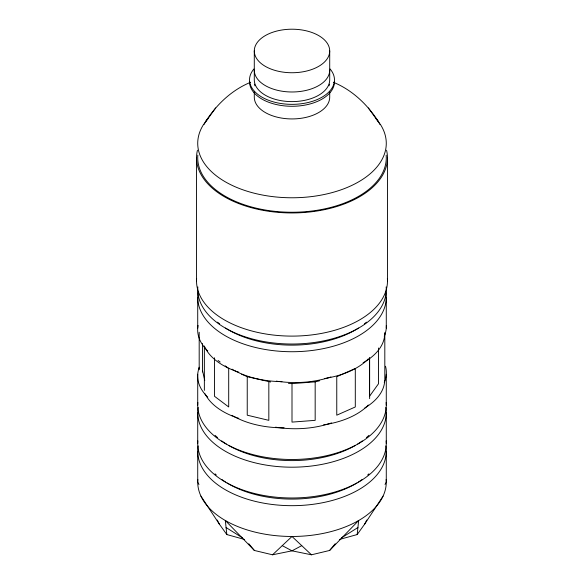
<?xml version="1.0" encoding="UTF-8"?>
<svg xmlns="http://www.w3.org/2000/svg" width="584" height="584" viewBox="0 0 584 584"><rect width="100%" height="100%" fill="white"/><g stroke="black" fill="none" stroke-linecap="round" stroke-linejoin="round"><path stroke-width="0.88" d="M339.399 539.47L357.174 534.557L358.664 520.526L329.632 550.457L311.476 554.8L292 550.836L282.262 545.639M357.174 534.557L364.693 524.074L366.767 520.037M385.031 484.464L386.279 482.041L386.279 451.249M364.693 524.074L383.06 496.13M215.657 107.93L203.707 124.618C214.708 106.332 230.665 90.425 250.638 82.271M329.632 550.457L335.201 543.74M244.601 539.47L226.826 534.557L225.336 520.526L254.368 550.457L272.524 554.8L292 536.47A94.279 54.429 0 0 0 386.163 479.384M341.531 537.835L357.919 527.542M301.738 545.639L292 550.836L272.524 554.8M288.438 383.352L292 383.622L315.17 381.863L319.484 380.826M241.593 374.198L247.236 376.695L270.611 381.994M333.362 82.271C353.335 90.425 369.292 106.332 380.294 124.618L368.343 107.93M226.081 527.542L242.469 537.835M218.029 360.452L220.161 362.058M225.139 365.803L228.702 368.482L228.702 406.968L214.474 396.266L214.474 357.78M311.476 554.8L292 536.47A94.279 54.429 0 0 1 197.837 479.384M248.799 543.74L254.368 550.457M200.94 496.13L219.307 524.074L226.826 534.557M198.969 484.464L197.721 482.041L197.721 451.249M217.233 520.037L219.307 524.074M202.48 370.424L204.765 380.454M387.462 157.826L387.462 280.992M386.279 297.3L386.279 328.084M386.279 374.271L386.279 405.062M386.279 412.764L386.279 443.555M384.812 333.895L384.812 379.169M378.469 347.998L378.469 383.805L369.526 396.266L369.526 357.78M369.636 357.89L369.636 398.638M329.712 50.969A37.712 21.769 0 0 1 273.144 69.825A37.712 21.769 0 0 1 273.144 32.12A37.712 21.769 0 0 1 329.712 50.969L329.712 79.84A37.712 21.769 0 0 1 292 101.609A37.712 21.769 0 0 1 254.288 79.84L254.288 50.969M329.712 91.725L329.712 97.156A37.712 21.769 0 0 1 292 118.932A37.712 21.769 0 0 1 254.288 97.156L254.288 91.725M315.17 381.863L315.17 420.349L292 422.108L292 383.622M268.83 381.863L268.83 420.349L247.236 415.188L247.236 376.695M204.363 346.013L204.363 390.389M202.48 343.575L202.48 371.964M199.188 332.245L199.188 368.467M197.721 297.3L197.721 328.084M197.721 374.271L197.721 405.062M197.721 412.764L197.721 443.555M196.538 157.826L196.538 280.992M385.827 445.921A94.279 54.429 0 0 1 292 505.678A94.279 54.429 0 0 1 198.173 445.921M368.942 473.821A89.52 51.684 0 0 1 367.723 474.967M362.299 479.398A89.52 51.684 0 0 1 358.51 481.997M356.926 482.983A89.52 51.684 0 0 1 227.074 482.983M225.49 481.997A89.52 51.684 0 0 1 221.701 479.398M216.277 474.967A89.52 51.684 0 0 1 215.058 473.821M386.163 440.898A94.279 54.429 0 0 1 292 497.984A94.279 54.429 0 0 1 197.837 440.898M385.827 407.435A94.279 54.429 0 0 1 292 467.193A94.279 54.429 0 0 1 198.173 407.435M368.942 435.336A89.52 51.684 0 0 1 366.445 437.613M362.299 440.913A89.52 51.684 0 0 1 357.722 444.008M355.298 445.461A89.52 51.684 0 0 1 228.702 445.461M226.278 444.008A89.52 51.684 0 0 1 221.701 440.913M217.555 437.613A89.52 51.684 0 0 1 215.058 435.336M386.163 402.405A94.279 54.429 0 0 1 292 459.491A94.279 54.429 0 0 1 197.837 402.405M385.52 366.256A70.773 40.858 0 0 1 384.674 381.315A70.773 40.858 0 0 1 366.153 407.121A70.773 40.858 0 0 1 327.77 424.13A70.773 40.858 0 0 1 279.802 427.773A70.773 40.858 0 0 1 235.096 417.086A70.773 40.858 0 0 1 205.648 394.923A70.773 40.858 0 0 1 199.327 367.226A16.841 9.724 0 0 0 199.319 369.708M238.812 418.334A16.841 9.724 0 0 1 232.052 415.341M207.78 397.076A16.841 9.724 0 0 1 204.947 393.747M384.812 380.075A16.841 9.724 0 0 1 384.25 382.535M368.314 404.982A16.841 9.724 0 0 1 364.737 408.063M331.493 422.896A16.841 9.724 0 0 1 323.624 424.78M284.094 427.78A16.841 9.724 0 0 1 275.648 427.145M198.078 325.427A70.773 40.858 0 0 0 205.648 348.736A70.773 40.858 0 0 0 235.096 370.898A70.773 40.858 0 0 0 279.802 381.593A70.773 40.858 0 0 0 327.77 377.943A70.773 40.858 0 0 0 366.153 360.941A70.773 40.858 0 0 0 384.674 335.128A70.773 40.858 0 0 0 386.331 325.441M368.314 358.795A16.841 9.724 0 0 1 363.131 362.693M207.78 350.889A16.841 9.724 0 0 1 204.524 346.349M281.948 381.673A16.841 9.724 0 0 1 276.32 381.104M238.812 372.147A16.841 9.724 0 0 1 232.052 369.154M330.916 376.95A16.841 9.724 0 0 1 324.332 378.527M384.681 332.654A16.841 9.724 0 0 1 384.25 336.347M385.827 291.971A94.279 54.429 0 0 1 292 351.729A94.279 54.429 0 0 1 198.173 291.971M366.445 322.149A89.52 51.684 0 0 1 364.431 323.821M358.51 328.04A89.52 51.684 0 0 1 225.49 328.04M219.569 323.821A89.52 51.684 0 0 1 217.555 322.149M386.163 286.941A94.279 54.429 0 0 1 292 344.027A94.279 54.429 0 0 1 197.837 286.941M380.6 124.742A94.279 54.429 0 0 1 292 197.772A94.279 54.429 0 0 1 203.4 124.742M205.437 121.779A94.279 54.429 0 0 1 208.386 118.194M375.614 118.194A94.279 54.429 0 0 1 378.563 121.779M386.163 155.169A94.279 54.429 0 0 1 292 212.255A94.279 54.429 0 0 1 197.837 155.169M329.471 84.198A37.712 21.769 0 0 1 329.055 85.819M254.945 85.819A37.712 21.769 0 0 1 254.529 84.198M334.464 81.76A42.464 24.513 0 0 1 292 106.281A42.464 24.513 0 0 1 249.536 81.76M330.077 68.985A42.464 24.513 0 0 1 292 104.353A42.464 24.513 0 0 1 253.923 68.985M329.712 70.219A37.712 21.769 0 0 1 292 91.987A37.712 21.769 0 0 1 254.288 70.219M386.55 150.212A95.462 55.115 0 0 1 292 212.941A95.462 55.115 0 0 1 197.45 150.212M387.367 278.458A95.462 55.115 0 0 1 292 336.107A95.462 55.115 0 0 1 196.633 278.458M355.298 368.482L336.764 376.695L336.764 415.188L355.298 406.968L355.298 368.482"/></g></svg>
